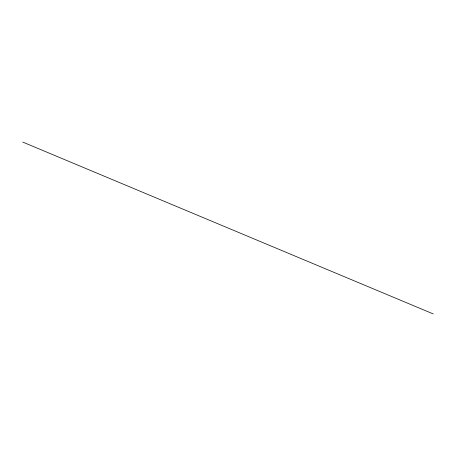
<?xml version="1.0" encoding="UTF-8"?>
<svg xmlns="http://www.w3.org/2000/svg" width="456" height="456" viewBox="0 0 456 456"><rect width="100%" height="100%" fill="white"/><g stroke="black" fill="none" stroke-linecap="round" stroke-linejoin="round"><path stroke-width="0.68" d="M22.8 142.095L433.2 313.905"/></g></svg>
